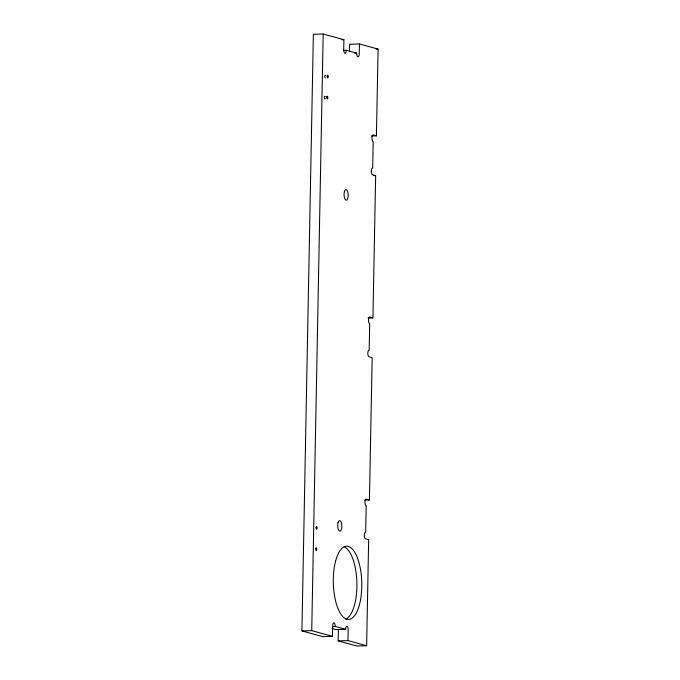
<?xml version="1.0" encoding="UTF-8"?>
<svg xmlns="http://www.w3.org/2000/svg" width="680" height="680" viewBox="0 0 680 680"><rect width="100%" height="100%" fill="white"/><g stroke="black" fill="none" stroke-linecap="round" stroke-linejoin="round"><path stroke-width="1.02" d="M372.359 174.709L375.657 175.559L372.921 317.909L369.818 317.058A3.332 1.292 88.5 0 0 368.458 320.008A3.332 1.292 88.5 0 0 369.69 323.68L369.18 350.157A3.332 1.292 88.5 0 0 367.82 353.115A3.332 1.292 88.5 0 0 369.053 356.779L372.164 357.637L369.427 499.987L366.325 499.137A3.332 1.292 88.5 0 0 364.964 502.087A3.332 1.292 88.5 0 0 366.197 505.75L365.687 532.236A3.332 1.292 88.5 0 0 364.327 535.194A3.332 1.292 88.5 0 0 365.559 538.858L368.662 539.716L366.63 645.736L347.981 640.611L348.185 630.02A3.332 1.292 88.5 0 0 346.962 626.348A3.332 1.292 88.5 0 0 345.601 629.306L335.24 626.458A3.332 1.292 88.5 0 0 334.007 622.795A3.332 1.292 88.5 0 0 332.648 625.744L332.452 636.336L322.635 636.599L301.911 630.904L313.37 34.264L323.187 34L343.901 39.695L343.714 49.563A3.332 1.292 88.5 0 0 344.947 53.227A3.332 1.292 88.5 0 0 346.307 50.277L356.66 53.125A3.332 1.292 88.5 0 0 357.892 56.788A3.332 1.292 88.5 0 0 359.252 53.831L359.44 43.97L349.622 44.234L349.495 51.136M332.452 636.336L311.729 630.64L323.187 34M366.63 645.736L356.813 646L338.164 640.875L338.368 630.284A3.332 1.292 88.5 0 0 338.342 629.408M371.51 135.966L376.423 135.83L378.089 49.096L359.44 43.97M341.938 39.746L343.901 39.695M376.125 49.147L378.089 49.096M343.357 50.354L346.307 50.277M354.697 53.176L356.66 53.125M373.541 175.61L375.462 175.559M368.016 318.036L372.921 317.909M364.523 500.114L369.427 499.987M332.299 626.535L335.24 626.458M345.601 629.306L335.784 629.569L332.019 628.533M301.911 630.904L311.729 630.64M338.164 640.875L347.981 640.611M376.423 135.83L373.311 134.98A3.332 1.292 88.5 0 0 371.951 137.93A3.332 1.292 88.5 0 0 373.184 141.601L372.674 168.079A3.332 1.292 88.5 0 0 371.322 171.037A3.332 1.292 88.5 0 0 372.546 174.701M325.286 98.388A1.335 0.518 88.5 0 1 324.53 98.6A1.335 0.518 88.5 0 1 324.471 96.636A1.335 0.518 88.5 0 1 325.236 96.764M325.38 77.903A1.335 0.518 88.5 0 1 324.776 76.109A1.335 0.518 88.5 0 1 325.652 75.752M344.089 546.796A36.635 14.229 88.5 0 1 356.881 583.04A36.635 14.229 88.5 0 1 345.652 619.149M316.149 527.178A1.335 0.518 88.5 0 0 316.557 529.287A1.335 0.518 88.5 0 0 317.05 527.425A1.335 0.518 88.5 0 0 316.149 527.178M315.741 548.369A1.335 0.518 88.5 0 0 316.157 550.477A1.335 0.518 88.5 0 0 316.642 548.615A1.335 0.518 88.5 0 0 315.741 548.369M338.028 522.775A5.329 2.074 88.5 0 0 339.677 531.207A5.329 2.074 88.5 0 0 341.624 523.762A5.329 2.074 88.5 0 0 338.028 522.775M344.386 191.718A5.329 2.074 88.5 0 0 346.026 200.158A5.329 2.074 88.5 0 0 347.973 192.703A5.329 2.074 88.5 0 0 344.386 191.718M335.572 561.229A36.635 14.229 88.5 0 0 346.851 619.242A36.635 14.229 88.5 0 0 360.238 568.012A36.635 14.229 88.5 0 0 335.572 561.229M326.868 96.747A1.335 0.518 88.5 0 0 327.275 98.855A1.335 0.518 88.5 0 0 327.769 96.993A1.335 0.518 88.5 0 0 326.868 96.747M327.293 75.735A1.335 0.518 88.5 0 0 327.7 77.843A1.335 0.518 88.5 0 0 328.185 75.981A1.335 0.518 88.5 0 0 327.293 75.735"/></g></svg>
